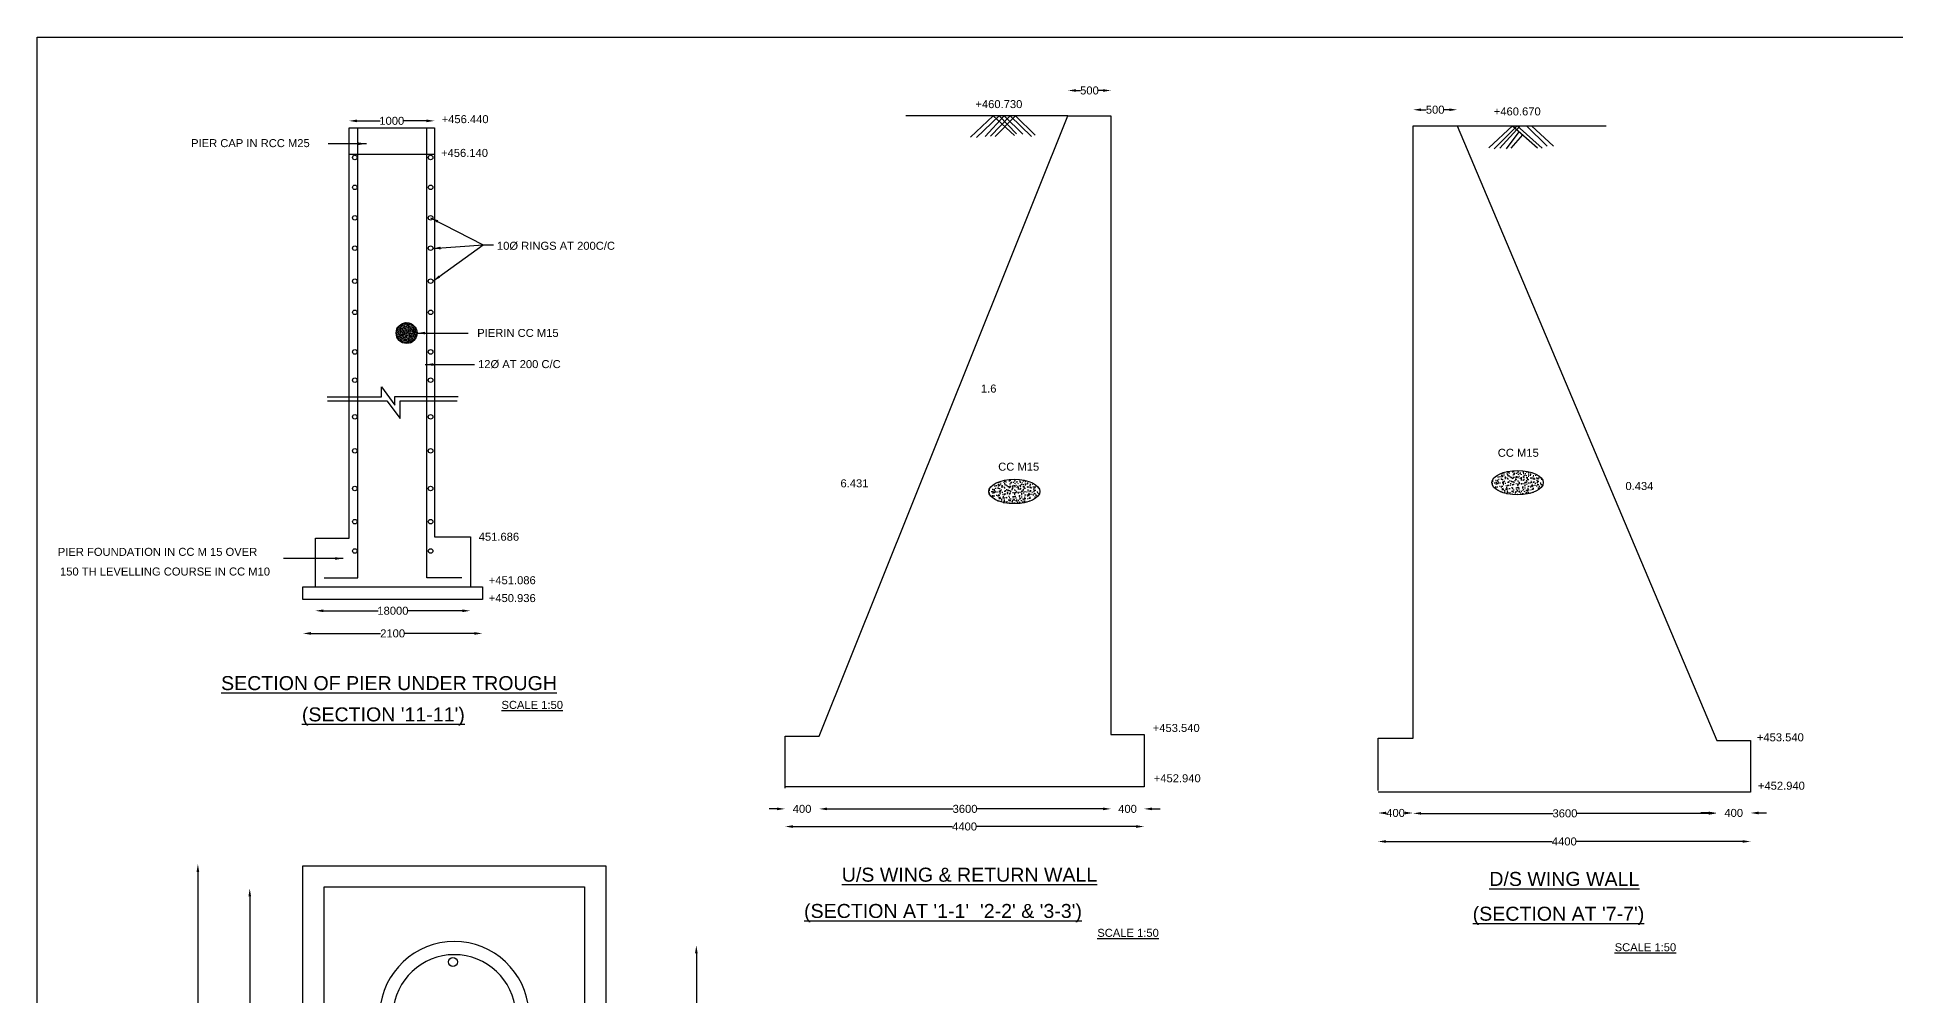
# Model space of a CAD drawing. Header units: millimetres. Extents: x 2517352 to 2536572, y 44347304 to 44361478.
# Drawn here: x 2517352 to 2526641, y 44356689 to 44361478 of the extents above; entities that cross this region are included whole.
import ezdxf

# ---------------------------------------------------------------- set-up
doc = ezdxf.new("R2010")
doc.units = ezdxf.units.MM
doc.header["$MEASUREMENT"] = 0
doc.layers.add('DRAWING', color=2, linetype='Continuous')
doc.layers.add('TEXT', color=7, linetype='Continuous')
doc.styles.get("Standard").update_dxf_attribs({"font": 'arial.ttf', "height": 40})
doc.dimstyles.get("Standard").update_dxf_attribs({"dimtxt": 40, "dimasz": 40, "dimexe": 0.18, "dimexo": 0.0625, "dimgap": 0.09, "dimtad": 0, "dimdec": 0, "dimzin": 0, "dimdsep": 46, "dimtxsty": 'Standard', "dimcen": 0.09, "dimse1": 1, "dimse2": 1, "dimadec": 0, "dimazin": 0, "dimtfac": 1, "dimtdec": 0, "dimtofl": 0, "dimtmove": 0, "dimatfit": 3, "dimfxl": 1, "dimtolj": 1, "dimtzin": 0, "dimarcsym": 0})

# ---------------------------------------------------------------- blocks, each defined once
blk = doc.blocks.new('*D53')
at = {"layer": 'Defpoints', "color": 0, "transparency": 16777216}
for p in [(2518910.5, 44361025.5), (2519337.3, 44361059.6), (2519337.3, 44361025.5)]:
    blk.add_point(p, dxfattribs=at)
at = {"layer": 'DRAWING', "color": 0, "lineweight": -2, "transparency": 16777216}
for p, q in [((2518950.5, 44361059.6), (2519066, 44361059.6)), ((2519297.3, 44361059.6), (2519181.8, 44361059.6))]:
    blk.add_line(p, q, dxfattribs=at)
at = {"layer": 'DRAWING', "color": 0, "transparency": 16777216}
for points in [[(2518950.5, 44361066.3), (2518950.5, 44361052.9), (2518910.5, 44361059.6)], [(2519297.3, 44361066.3), (2519297.3, 44361052.9), (2519337.3, 44361059.6)]]:
    blk.add_solid(points, dxfattribs=at)
at = {"layer": 'DRAWING', "color": 0, "transparency": 16777216, "insert": (2519123.9, 44361059.6), "char_height": 40, "attachment_point": 5}
blk.add_mtext('\\A1;1000', dxfattribs=at)
blk = doc.blocks.new('*D54')
at = {"layer": 'Defpoints', "color": 0, "transparency": 16777216}
for p in [(2518742.4, 44358731.6), (2519516.7, 44358731.6), (2519516.7, 44358612.3)]:
    blk.add_point(p, dxfattribs=at)
at = {"layer": 'DRAWING', "color": 0, "lineweight": -2, "transparency": 16777216}
for p, q in [((2518782.4, 44358612.3), (2519056.1, 44358612.3)), ((2519476.7, 44358612.3), (2519202.9, 44358612.3))]:
    blk.add_line(p, q, dxfattribs=at)
at = {"layer": 'DRAWING', "color": 0, "transparency": 16777216}
for points in [[(2518782.4, 44358619), (2518782.4, 44358605.7), (2518742.4, 44358612.3)], [(2519476.7, 44358619), (2519476.7, 44358605.7), (2519516.7, 44358612.3)]]:
    blk.add_solid(points, dxfattribs=at)
at = {"layer": 'DRAWING', "color": 0, "transparency": 16777216, "insert": (2519129.5, 44358612.3), "char_height": 40, "attachment_point": 5}
blk.add_mtext('\\A1;18000', dxfattribs=at)
blk = doc.blocks.new('*D55')
at = {"layer": 'Defpoints', "color": 0, "transparency": 16777216}
for p in [(2518679.5, 44358668.9), (2519576.8, 44358668.9), (2519576.8, 44358499.1)]:
    blk.add_point(p, dxfattribs=at)
at = {"layer": 'DRAWING', "color": 0, "lineweight": -2, "transparency": 16777216}
for p, q in [((2518719.5, 44358499.1), (2519068.1, 44358499.1)), ((2519536.8, 44358499.1), (2519188.3, 44358499.1))]:
    blk.add_line(p, q, dxfattribs=at)
at = {"layer": 'DRAWING', "color": 0, "transparency": 16777216}
for points in [[(2518719.5, 44358505.8), (2518719.5, 44358492.5), (2518679.5, 44358499.1)], [(2519536.8, 44358505.8), (2519536.8, 44358492.5), (2519576.8, 44358499.1)]]:
    blk.add_solid(points, dxfattribs=at)
at = {"layer": 'DRAWING', "color": 0, "transparency": 16777216, "insert": (2519128.2, 44358499.1), "char_height": 40, "attachment_point": 5}
blk.add_mtext('\\A1;2100', dxfattribs=at)
blk = doc.blocks.new('*D56')
at = {"layer": 'Defpoints', "color": 0, "transparency": 16777216}
for p in [(2522718.3, 44361211.4), (2522503.3, 44361084.9), (2522718.3, 44361084.9)]:
    blk.add_point(p, dxfattribs=at)
at = {"layer": 'DRAWING', "color": 0, "lineweight": -2, "transparency": 16777216}
for p, q in [((2522543.3, 44361211.4), (2522566.6, 44361211.4)), ((2522678.3, 44361211.4), (2522655, 44361211.4))]:
    blk.add_line(p, q, dxfattribs=at)
at = {"layer": 'DRAWING', "color": 0, "transparency": 16777216}
for points in [[(2522543.3, 44361218.1), (2522543.3, 44361204.7), (2522503.3, 44361211.4)], [(2522678.3, 44361218.1), (2522678.3, 44361204.7), (2522718.3, 44361211.4)]]:
    blk.add_solid(points, dxfattribs=at)
at = {"layer": 'DRAWING', "color": 0, "transparency": 16777216, "insert": (2522610.8, 44361211.4), "char_height": 40, "attachment_point": 5}
blk.add_mtext('\\A1;500', dxfattribs=at)
blk = doc.blocks.new('*D57')
at = {"layer": 'Defpoints', "color": 0, "transparency": 16777216}
for p in [(2522718.3, 44357994.3), (2522883.7, 44357994.3), (2522883.7, 44357622.6)]:
    blk.add_point(p, dxfattribs=at)
at = {"layer": 'DRAWING', "color": 0, "lineweight": -2, "transparency": 16777216}
for p, q in [((2522678.3, 44357622.6), (2522638.3, 44357622.6)), ((2522923.7, 44357622.6), (2522963.7, 44357622.6))]:
    blk.add_line(p, q, dxfattribs=at)
at = {"layer": 'DRAWING', "color": 0, "transparency": 16777216}
for points in [[(2522678.3, 44357629.3), (2522678.3, 44357616), (2522718.3, 44357622.6)], [(2522923.7, 44357629.3), (2522923.7, 44357616), (2522883.7, 44357622.6)]]:
    blk.add_solid(points, dxfattribs=at)
at = {"layer": 'DRAWING', "color": 0, "transparency": 16777216, "insert": (2522801, 44357622.6), "char_height": 40, "attachment_point": 5}
blk.add_mtext('\\A1;400', dxfattribs=at)
blk = doc.blocks.new('*D58')
at = {"layer": 'Defpoints', "color": 0, "transparency": 16777216}
for p in [(2521259.6, 44357986.5), (2522718.3, 44357994.3), (2522718.3, 44357622.6)]:
    blk.add_point(p, dxfattribs=at)
at = {"layer": 'DRAWING', "color": 0, "lineweight": -2, "transparency": 16777216}
for p, q in [((2521299.6, 44357622.6), (2521929.2, 44357622.6)), ((2522678.3, 44357622.6), (2522048.7, 44357622.6))]:
    blk.add_line(p, q, dxfattribs=at)
at = {"layer": 'DRAWING', "color": 0, "transparency": 16777216}
for points in [[(2521299.6, 44357629.3), (2521299.6, 44357616), (2521259.6, 44357622.6)], [(2522678.3, 44357629.3), (2522678.3, 44357616), (2522718.3, 44357622.6)]]:
    blk.add_solid(points, dxfattribs=at)
at = {"layer": 'DRAWING', "color": 0, "transparency": 16777216, "insert": (2521989, 44357622.6), "char_height": 40, "attachment_point": 5}
blk.add_mtext('\\A1;3600', dxfattribs=at)
blk = doc.blocks.new('*D59')
at = {"layer": 'Defpoints', "color": 0, "transparency": 16777216}
for p in [(2521089.5, 44357986.5), (2521259.6, 44357986.5), (2521259.6, 44357622.6)]:
    blk.add_point(p, dxfattribs=at)
at = {"layer": 'DRAWING', "color": 0, "lineweight": -2, "transparency": 16777216}
for p, q in [((2521049.5, 44357622.6), (2521009.5, 44357622.6)), ((2521299.6, 44357622.6), (2521339.6, 44357622.6))]:
    blk.add_line(p, q, dxfattribs=at)
at = {"layer": 'DRAWING', "color": 0, "transparency": 16777216}
for points in [[(2521049.5, 44357629.3), (2521049.5, 44357616), (2521089.5, 44357622.6)], [(2521299.6, 44357629.3), (2521299.6, 44357616), (2521259.6, 44357622.6)]]:
    blk.add_solid(points, dxfattribs=at)
at = {"layer": 'DRAWING', "color": 0, "transparency": 16777216, "insert": (2521174.5, 44357622.6), "char_height": 40, "attachment_point": 5}
blk.add_mtext('\\A1;400', dxfattribs=at)
blk = doc.blocks.new('*D60')
at = {"layer": 'Defpoints', "color": 0, "transparency": 16777216}
for p in [(2521089.5, 44357727), (2522883.7, 44357727), (2522883.7, 44357534.5)]:
    blk.add_point(p, dxfattribs=at)
at = {"layer": 'DRAWING', "color": 0, "lineweight": -2, "transparency": 16777216}
for p, q in [((2521129.5, 44357534.5), (2521926, 44357534.5)), ((2522843.7, 44357534.5), (2522047.1, 44357534.5))]:
    blk.add_line(p, q, dxfattribs=at)
at = {"layer": 'DRAWING', "color": 0, "transparency": 16777216}
for points in [[(2521129.5, 44357541.2), (2521129.5, 44357527.8), (2521089.5, 44357534.5)], [(2522843.7, 44357541.2), (2522843.7, 44357527.8), (2522883.7, 44357534.5)]]:
    blk.add_solid(points, dxfattribs=at)
at = {"layer": 'DRAWING', "color": 0, "transparency": 16777216, "insert": (2521986.6, 44357534.5), "char_height": 40, "attachment_point": 5}
blk.add_mtext('\\A1;4400', dxfattribs=at)
blk = doc.blocks.new('*D61')
at = {"layer": 'Defpoints', "color": 0, "transparency": 16777216}
for p in [(2524228.4, 44361115.3), (2524228.4, 44361034.9), (2524448.6, 44361034.9)]:
    blk.add_point(p, dxfattribs=at)
at = {"layer": 'DRAWING', "color": 0, "lineweight": -2, "transparency": 16777216}
for p, q in [((2524268.4, 44361115.3), (2524294.3, 44361115.3)), ((2524408.6, 44361115.3), (2524382.7, 44361115.3))]:
    blk.add_line(p, q, dxfattribs=at)
at = {"layer": 'DRAWING', "color": 0, "transparency": 16777216}
for points in [[(2524268.4, 44361121.9), (2524268.4, 44361108.6), (2524228.4, 44361115.3)], [(2524408.6, 44361121.9), (2524408.6, 44361108.6), (2524448.6, 44361115.3)]]:
    blk.add_solid(points, dxfattribs=at)
at = {"layer": 'DRAWING', "color": 0, "transparency": 16777216, "insert": (2524338.5, 44361115.3), "char_height": 40, "attachment_point": 5}
blk.add_mtext('\\A1;500', dxfattribs=at)
blk = doc.blocks.new('*D62')
at = {"layer": 'Defpoints', "color": 0, "transparency": 16777216}
for p in [(2524052.9, 44357975.6), (2524228.4, 44357975.6), (2524228.4, 44357602.1)]:
    blk.add_point(p, dxfattribs=at)
at = {"layer": 'DRAWING', "color": 0, "lineweight": -2, "transparency": 16777216}
for p, q in [((2524092.9, 44357602.1), (2524095.6, 44357602.1)), ((2524188.4, 44357602.1), (2524185.6, 44357602.1))]:
    blk.add_line(p, q, dxfattribs=at)
at = {"layer": 'DRAWING', "color": 0, "transparency": 16777216}
for points in [[(2524092.9, 44357608.8), (2524092.9, 44357595.5), (2524052.9, 44357602.1)], [(2524188.4, 44357608.8), (2524188.4, 44357595.5), (2524228.4, 44357602.1)]]:
    blk.add_solid(points, dxfattribs=at)
at = {"layer": 'DRAWING', "color": 0, "transparency": 16777216, "insert": (2524140.6, 44357602.1), "char_height": 40, "attachment_point": 5}
blk.add_mtext('\\A1;400', dxfattribs=at)
blk = doc.blocks.new('*D63')
at = {"layer": 'Defpoints', "color": 0, "transparency": 16777216}
for p in [(2524228.4, 44357975.6), (2525746.1, 44357964.9), (2525746.1, 44357600.2)]:
    blk.add_point(p, dxfattribs=at)
at = {"layer": 'DRAWING', "color": 0, "lineweight": -2, "transparency": 16777216}
for p, q in [((2524268.4, 44357600.2), (2524927.5, 44357600.2)), ((2525706.1, 44357600.2), (2525047, 44357600.2))]:
    blk.add_line(p, q, dxfattribs=at)
at = {"layer": 'DRAWING', "color": 0, "transparency": 16777216}
for points in [[(2524268.4, 44357606.9), (2524268.4, 44357593.6), (2524228.4, 44357600.2)], [(2525706.1, 44357606.9), (2525706.1, 44357593.6), (2525746.1, 44357600.2)]]:
    blk.add_solid(points, dxfattribs=at)
at = {"layer": 'DRAWING', "color": 0, "transparency": 16777216, "insert": (2524987.2, 44357600.2), "char_height": 40, "attachment_point": 5}
blk.add_mtext('\\A1;3600', dxfattribs=at)
blk = doc.blocks.new('*D64')
at = {"layer": 'Defpoints', "color": 0, "transparency": 16777216}
for p in [(2525746.1, 44357964.9), (2525915, 44357964.9), (2525915, 44357602.3)]:
    blk.add_point(p, dxfattribs=at)
at = {"layer": 'DRAWING', "color": 0, "lineweight": -2, "transparency": 16777216}
for p, q in [((2525706.1, 44357602.3), (2525666.1, 44357602.3)), ((2525955, 44357602.3), (2525995, 44357602.3))]:
    blk.add_line(p, q, dxfattribs=at)
at = {"layer": 'DRAWING', "color": 0, "transparency": 16777216}
for points in [[(2525706.1, 44357608.9), (2525706.1, 44357595.6), (2525746.1, 44357602.3)], [(2525955, 44357608.9), (2525955, 44357595.6), (2525915, 44357602.3)]]:
    blk.add_solid(points, dxfattribs=at)
at = {"layer": 'DRAWING', "color": 0, "transparency": 16777216, "insert": (2525830.6, 44357602.3), "char_height": 40, "attachment_point": 5}
blk.add_mtext('\\A1;400', dxfattribs=at)
blk = doc.blocks.new('*D65')
at = {"layer": 'Defpoints', "color": 0, "transparency": 16777216}
for p in [(2524052.9, 44357715), (2525915, 44357706.7), (2524052.9, 44357459.8)]:
    blk.add_point(p, dxfattribs=at)
at = {"layer": 'DRAWING', "color": 0, "lineweight": -2, "transparency": 16777216}
for p, q in [((2524092.9, 44357459.8), (2524923.4, 44357459.8)), ((2525875, 44357459.8), (2525044.5, 44357459.8))]:
    blk.add_line(p, q, dxfattribs=at)
at = {"layer": 'DRAWING', "color": 0, "transparency": 16777216}
for points in [[(2524092.9, 44357466.5), (2524092.9, 44357453.2), (2524052.9, 44357459.8)], [(2525875, 44357466.5), (2525875, 44357453.2), (2525915, 44357459.8)]]:
    blk.add_solid(points, dxfattribs=at)
at = {"layer": 'DRAWING', "color": 0, "transparency": 16777216, "insert": (2524984, 44357459.8), "char_height": 40, "attachment_point": 5}
blk.add_mtext('\\A1;4400', dxfattribs=at)
blk = doc.blocks.new('*D87')
at = {"layer": 'Defpoints', "color": 0, "transparency": 16777216}
for p in [(2518099.8, 44357347), (2518099.8, 44349677.8), (2518154.9, 44349677.8)]:
    blk.add_point(p, dxfattribs=at)
at = {"layer": 'TEXT', "color": 0, "lineweight": -2, "transparency": 16777216}
for p, q in [((2518154.9, 44357307), (2518154.9, 44353585.8)), ((2518154.9, 44349717.8), (2518154.9, 44353439))]:
    blk.add_line(p, q, dxfattribs=at)
at = {"layer": 'TEXT', "color": 0, "transparency": 16777216}
for points in [[(2518148.2, 44357307), (2518161.6, 44357307), (2518154.9, 44357347)], [(2518148.2, 44349717.8), (2518161.6, 44349717.8), (2518154.9, 44349677.8)]]:
    blk.add_solid(points, dxfattribs=at)
at = {"layer": 'TEXT', "color": 0, "transparency": 16777216, "insert": (2518154.9, 44353512.4), "char_height": 40, "attachment_point": 5, "rotation": 90}
blk.add_mtext('\\A1;16900', dxfattribs=at)
blk = doc.blocks.new('*D88')
at = {"layer": 'Defpoints', "color": 0, "transparency": 16777216}
for p in [(2518414.1, 44357225.1), (2518462, 44357225.1), (2518462, 44349788.8)]:
    blk.add_point(p, dxfattribs=at)
at = {"layer": 'TEXT', "color": 0, "lineweight": -2, "transparency": 16777216}
for p, q in [((2518414.1, 44357185.1), (2518414.1, 44353580.3)), ((2518414.1, 44349828.8), (2518414.1, 44353433.5))]:
    blk.add_line(p, q, dxfattribs=at)
at = {"layer": 'TEXT', "color": 0, "transparency": 16777216}
for points in [[(2518407.4, 44357185.1), (2518420.7, 44357185.1), (2518414.1, 44357225.1)], [(2518407.4, 44349828.8), (2518420.7, 44349828.8), (2518414.1, 44349788.8)]]:
    blk.add_solid(points, dxfattribs=at)
at = {"layer": 'TEXT', "color": 0, "transparency": 16777216, "insert": (2518414.1, 44353506.9), "char_height": 40, "attachment_point": 5, "rotation": 90}
blk.add_mtext('\\A1;16600', dxfattribs=at)
blk = doc.blocks.new('*D89')
at = {"layer": 'Defpoints', "color": 0, "transparency": 16777216}
for p in [(2520622.7, 44356941), (2520622.7, 44350112.1), (2520646, 44350112.1)]:
    blk.add_point(p, dxfattribs=at)
at = {"layer": 'TEXT', "color": 0, "lineweight": -2, "transparency": 16777216}
for p, q in [((2520646, 44356901), (2520646, 44353599.9)), ((2520646, 44350152.1), (2520646, 44353453.1))]:
    blk.add_line(p, q, dxfattribs=at)
at = {"layer": 'TEXT', "color": 0, "transparency": 16777216}
for points in [[(2520639.3, 44356901), (2520652.7, 44356901), (2520646, 44356941)], [(2520639.3, 44350152.1), (2520652.7, 44350152.1), (2520646, 44350112.1)]]:
    blk.add_solid(points, dxfattribs=at)
at = {"layer": 'TEXT', "color": 0, "transparency": 16777216, "insert": (2520646, 44353526.5), "char_height": 40, "attachment_point": 5, "rotation": 90}
blk.add_mtext('\\A1;14200', dxfattribs=at)

msp = doc.modelspace()

# ---------------------------------------------------------------- hatches: boundary and pattern name
at = {"layer": 'DRAWING'}
h = msp.add_hatch(dxfattribs=at)
h.set_pattern_fill('AR-CONC', color=0, style=0)
h.set_pattern_definition([(50, (0, 0), (7.172601826, -0.6275213498), [0.75, -8.25]), (355, (0, 0), (-1.3875133361, 7.521921337), [0.6, -6.6]), (100.4514, (0.598, -0.052), (5.7850938171, 6.8943954206), [0.6374019, -7.01142112]), (46.1842, (0, 2), (10.6724104863, -1.6551901433), [1.125, -12.375]), (96.6356, (0.889, 1.862), (9.3466270555, 9.741178709), [0.95610288, -10.51713]), (351.1842, (0, 2), (9.3466194513, 9.7411860093), [0.9, -9.9]), (21, (1, 1.5), (5.9690705212, -4.02618890665), [0.75, -8.25]), (326, (1, 1.5), (2.4331533192, 7.2515004505), [0.6, -6.6]), (71.4514, (1.4974, 1.1645), (8.4022262858, 3.2253049671), [0.6374019, -7.01142112]), (37.5, (0, 0), (0.12159855317, 3.32893853831), [0, -6.52, 0, -6.7, 0, -6.625]), (7.5, (0, 0), (2.63069537442, 3.94411711882), [0, -3.82, 0, -6.37, 0, -2.525]), (327.5, (-2.23, 0), (5.33822436172, -0.22554871734), [0, -2.5, 0, -7.8, 0, -10.35]), (317.5, (-3.23, 0), (5.8318616934, 1.0010498233), [0, -3.25, 0, -5.18, 0, -7.35])])
h.paths.add_polyline_path([(2519145.6, 44359999.6, 1), (2519250.2, 44359999.6, 1)])
h = msp.add_hatch(dxfattribs=at)
h.set_pattern_fill('AR-CONC', color=0, scale=5, style=0)
h.set_pattern_definition([(50, (0, 0), (35.86300913, -3.13760675), [3.75, -41.25]), (355, (0, 0), (-6.93756668, 37.609606685), [3, -33]), (100.4514, (2.99, -0.26), (28.925469086, 34.471977103), [3.1870095, -35.0571056]), (46.1842, (0, 10), (53.36205243, -8.275950716), [5.625, -61.875]), (96.6356, (4.447, 9.31), (46.73313528, 48.705893545), [4.7805144, -52.58565]), (351.1842, (0, 10), (46.73309726, 48.705930046), [4.5, -49.5]), (21, (5, 7.5), (29.845352606, -20.130944533), [3.75, -41.25]), (326, (5, 7.5), (12.165766596, 36.257502252), [3, -33]), (71.4514, (7.487, 5.822), (42.01113143, 16.126524835), [3.1870095, -35.0571056]), (37.5, (0, 0), (0.607992766, 16.6446926916), [0, -32.6, 0, -33.5, 0, -33.125]), (7.5, (0, 0), (13.153476872, 19.720585594), [0, -19.1, 0, -31.85, 0, -12.625]), (327.5, (-11.15, 0), (26.6911218086, -1.1277435867), [0, -12.5, 0, -39, 0, -51.75]), (317.5, (-16.15, 0), (29.159308467, 5.005249117), [0, -16.25, 0, -25.9, 0, -36.75])])
edge = h.paths.add_edge_path()
edge.add_ellipse((2522235.4, 44359208.3), major_axis=(-128, 0), ratio=0.474359, start_angle=0, end_angle=360)
h = msp.add_hatch(dxfattribs=at)
h.set_pattern_fill('AR-CONC', color=0, scale=5, style=0)
h.set_pattern_definition([(50, (2515.013, 44.264), (35.86300913, -3.13760675), [3.75, -41.25]), (355, (2515.013, 44.264), (-6.93756668, 37.609606685), [3, -33]), (100.4514, (2518, 44.003), (28.925469086, 34.471977103), [3.1870095, -35.0571056]), (46.1842, (2515.013, 54.264), (53.36205243, -8.275950716), [5.625, -61.875]), (96.6356, (2519.46, 53.574), (46.73313528, 48.705893545), [4.7805144, -52.58565]), (351.1842, (2515.013, 54.264), (46.73309726, 48.705930046), [4.5, -49.5]), (21, (2520.013, 51.764), (29.845352606, -20.130944533), [3.75, -41.25]), (326, (2520.013, 51.764), (12.165766596, 36.257502252), [3, -33]), (71.4514, (2522.5, 50.087), (42.01113143, 16.126524835), [3.1870095, -35.0571056]), (37.5, (2515.013, 44.264), (0.607992766, 16.6446926916), [0, -32.6, 0, -33.5, 0, -33.125]), (7.5, (2515.013, 44.264), (13.153476872, 19.720585594), [0, -19.1, 0, -31.85, 0, -12.625]), (327.5, (2503.863, 44.264), (26.6911218086, -1.1277435867), [0, -12.5, 0, -39, 0, -51.75]), (317.5, (2498.863, 44.264), (29.159308467, 5.005249117), [0, -16.25, 0, -25.9, 0, -36.75])])
edge = h.paths.add_edge_path()
edge.add_ellipse((2524750.4, 44359252.5), major_axis=(-128, 0), ratio=0.474359, start_angle=0, end_angle=360)

# ---------------------------------------------------------------- linework, layer by layer
at = {"layer": 'DRAWING', "color": 0}
for points in [[(2517351.6, 44361477.7), (2536399.8, 44361477.7), (2536399.8, 44347303.7), (2517351.6, 44347303.7)], [(2518679.5, 44358731.6), (2519576.8, 44358731.6), (2519576.8, 44358668.9), (2518679.5, 44358668.9)], [(2518679.9, 44357338.3), (2520192.9, 44357338.3), (2520192.9, 44349739.9), (2518679.9, 44349739.9)], [(2518785.6, 44357232.7), (2520087.3, 44357232.7), (2520087.3, 44349845.5), (2518785.6, 44349845.5)]]:
    msp.add_lwpolyline(points, close=True, dxfattribs=at)
for points in [[(2518742.4, 44358731.6), (2518742.4, 44358974.6), (2518910.5, 44358974.6), (2518910.5, 44361025.5), (2519337.3, 44361025.5), (2519337.3, 44358982), (2519516.7, 44358982), (2519516.7, 44358731.6)], [(2518786, 44358777), (2518954.1, 44358777), (2518954.1, 44361025.5)], [(2519474.2, 44358777.3), (2519299.8, 44358777.3), (2519299.8, 44361025.5)], [(2521089.5, 44357727), (2521089.5, 44357986.5), (2521259.6, 44357986.5), (2522503.3, 44361084.9), (2521692.7, 44361084.9)], [(2522503.3, 44361084.9), (2522718.3, 44361084.9), (2522718.3, 44357994.3), (2522883.7, 44357994.3), (2522883.7, 44357738.9), (2522883.7, 44357732.7), (2521089.5, 44357732.7)], [(2522016.9, 44360978.5), (2522129.3, 44361084.9), (2522236.3, 44360986.5)], [(2522046.7, 44360976.1), (2522158.7, 44361084.9), (2522245.7, 44360995.4)], [(2522090, 44360981.5), (2522184.1, 44361084.9), (2522277.1, 44360992.5)], [(2522115.9, 44360983), (2522214.4, 44361084.9), (2522321.7, 44360981.3)], [(2522140.3, 44360981.5), (2522240.3, 44361084.9), (2522339.6, 44360988.9)], [(2524052.9, 44357715), (2524052.9, 44357975.6), (2524228.4, 44357975.6), (2524228.4, 44361034.9), (2525193.4, 44361034.9)], [(2524448.6, 44361034.9), (2525746.1, 44357964.9), (2525915, 44357964.9), (2525915, 44357706.7), (2524052.9, 44357706.7)], [(2524606.7, 44360924.3), (2524725.4, 44361034.9), (2524849.9, 44360925.7)], [(2524632.9, 44360919.3), (2524749, 44361034.9), (2524873.5, 44360923.1)], [(2524661, 44360923.1), (2524763.7, 44361034.9)], [(2524795, 44361034.9), (2524898.4, 44360933.3)], [(2524820.5, 44361034.9), (2524929.6, 44360934)], [(2524694.8, 44360919.9), (2524758.7, 44361005.7)], [(2524719, 44360923.8), (2524776.9, 44360989.7)], [(2518910.5, 44360892.7), (2519337.3, 44360892.7)], [(2518800.2, 44359680.9), (2519072.3, 44359680.9), (2519072.3, 44359731.4), (2519138.9, 44359639.4), (2519138.9, 44359682.2), (2519454.9, 44359682.2)], [(2518802.5, 44359660.7), (2519098.8, 44359660.7), (2519165.6, 44359572.1), (2519165.6, 44359661), (2519449.9, 44359661)]]:
    msp.add_lwpolyline(points, dxfattribs=at)
for centre, radius in [((2518939, 44360876.5), 11.4), ((2519317.9, 44360876.5), 11.4), ((2518939, 44360727.7), 11.4), ((2519317.9, 44360727.7), 11.4), ((2518939, 44360575.4), 11.4), ((2519317.9, 44360575.4), 11.4), ((2518939, 44360423.6), 11.4), ((2519317.9, 44360423.6), 11.4), ((2518939, 44360258.8), 11.4), ((2519317.9, 44360258.8), 11.4), ((2518939, 44360103.2), 11.4), ((2519317.9, 44360103.2), 11.4), ((2519197.9, 44359999.6), 52.3), ((2518939, 44359905.4), 11.4), ((2519317.9, 44359905.4), 11.4), ((2518939, 44359764.1), 11.4), ((2519317.9, 44359764.1), 11.4), ((2518939, 44359581.2), 11.4), ((2519317.9, 44359581.2), 11.4), ((2518939, 44359411.3), 11.4), ((2519317.9, 44359411.3), 11.4), ((2518939, 44359223), 11.4), ((2519317.9, 44359223), 11.4), ((2518939, 44359057.7), 11.4), ((2519317.9, 44359057.7), 11.4), ((2518939, 44358911.1), 11.4), ((2519317.9, 44358911.1), 11.4), ((2519429.3, 44356858.2), 22.7)]:
    msp.add_circle(centre, radius, dxfattribs=at)
for radius in [373.2, 307.3]:
    msp.add_arc((2519436.4, 44356587), radius, 3.58549, 176.41451, dxfattribs=at)
for centre in [(2522235.4, 44359208.3), (2524750.4, 44359252.5)]:
    msp.add_ellipse(centre, major_axis=(-128, 0), ratio=0.474359, dxfattribs=at)

# ---------------------------------------------------------------- texts
at = {"layer": 'TEXT', "color": 0}
for s, height, p in [('+460.730', 40, (2522040.7, 44361123.4)), ('+460.670', 40, (2524631.4, 44361086.9)), ('+456.440', 40, (2519373.1, 44361048.2)), ('PIER CAP IN RCC M25', 40, (2518120.8, 44360928.5)), ('+456.140', 40, (2519370.1, 44360879.6)), ('10Ø RINGS AT 200C/C', 40, (2519649.5, 44360415.7)), ('PIERIN CC M15', 40, (2519551, 44359980.2)), ('12Ø AT 200 C/C', 40, (2519555.1, 44359824.6)), ('1.6', 40, (2522068.2, 44359702.3)), ('CC M15', 40, (2522154.6, 44359312.1)), ('CC M15', 40, (2524651.4, 44359381.5)), ('6.431', 40, (2521366.4, 44359229.1)), ('0.434', 40, (2525289.4, 44359215.6)), ('451.686', 40, (2519558.3, 44358962.2)), ('PIER FOUNDATION IN CC M 15 OVER', 40, (2517454.9, 44358886.7)), ('150 TH LEVELLING COURSE IN CC M10', 40, (2517465.7, 44358788.4)), ('+451.086', 40, (2519608.7, 44358744.9)), ('+450.936', 40, (2519608.7, 44358655.8)), ('%%USECTION OF PIER UNDER TROUGH', 70, (2518270.7, 44358215.9)), ('%%USCALE 1:50', 40, (2519672, 44358122.2)), ("%%U(SECTION '11-11')", 70, (2518674.6, 44358059.8)), ('+453.540', 40, (2522927, 44358007)), ('+453.540', 40, (2525946.3, 44357960.2)), ('+452.940', 40, (2522932.1, 44357755.6)), ('+452.940', 40, (2525951.6, 44357718.4)), ('%%UU/S WING & RETURN WALL', 70, (2521373, 44357259)), ('%%UD/S WING WALL', 70, (2524609.2, 44357237.8)), ("%%U(SECTION AT '1-1'  '2-2' & '3-3')", 70, (2521184.4, 44357077.8)), ("%%U(SECTION AT '7-7')", 70, (2524526.1, 44357064.1)), ('%%USCALE 1:50', 40, (2522649.9, 44356983.5)), ('%%USCALE 1:50', 40, (2525235.6, 44356911.4))]:
    msp.add_text(s, height=height, dxfattribs=at).set_placement(p)

# ---------------------------------------------------------------- dimensions: what is measured, and where the dimension line sits
at = {"layer": 'DRAWING', "color": 0}
for base, p1, p2, text, picture, middle in [((2522718.3, 44361211.4), (2522503.3, 44361084.9), (2522718.3, 44361084.9), '500', '*D56', (2522610.8, 44361211.4)), ((2524228.4, 44361115.3), (2524448.6, 44361034.9), (2524228.4, 44361034.9), '500', '*D61', (2524338.5, 44361115.3)), ((2519337.3, 44361059.6), (2518910.5, 44361025.5), (2519337.3, 44361025.5), '1000', '*D53', (2519123.9, 44361059.6)), ((2519516.7, 44358612.3), (2518742.4, 44358731.6), (2519516.7, 44358731.6), '18000', '*D54', (2519129.5, 44358612.3)), ((2519576.8, 44358499.1), (2518679.5, 44358668.9), (2519576.8, 44358668.9), '2100', '*D55', (2519128.2, 44358499.1)), ((2521259.6, 44357622.6), (2521089.5, 44357986.5), (2521259.6, 44357986.5), '400', '*D59', (2521174.5, 44357622.6)), ((2522718.3, 44357622.6), (2521259.6, 44357986.5), (2522718.3, 44357994.3), '3600', '*D58', (2521989, 44357622.6)), ((2522883.7, 44357622.6), (2522718.3, 44357994.3), (2522883.7, 44357994.3), '400', '*D57', (2522801, 44357622.6)), ((2524228.4, 44357602.1), (2524052.9, 44357975.6), (2524228.4, 44357975.6), '400', '*D62', (2524140.6, 44357602.1)), ((2525746.1, 44357600.2), (2524228.4, 44357975.6), (2525746.1, 44357964.9), '3600', '*D63', (2524987.2, 44357600.2)), ((2525915, 44357602.3), (2525746.1, 44357964.9), (2525915, 44357964.9), '400', '*D64', (2525830.6, 44357602.3)), ((2522883.7, 44357534.5), (2521089.5, 44357727), (2522883.7, 44357727), '4400', '*D60', (2521986.6, 44357534.5)), ((2524052.9, 44357459.8), (2525915, 44357706.7), (2524052.9, 44357715), '4400', '*D65', (2524984, 44357459.8))]:
    dim = msp.add_linear_dim(base=base, p1=p1, p2=p2, text=text, dimstyle='Standard', dxfattribs=at)
    dim.commit()
    dim.dimension.update_dxf_attribs({"geometry": picture, "text_midpoint": middle})
at = {"layer": 'TEXT', "color": 0}
for base, p1, p2, text, picture, middle in [((2518154.9, 44349677.8), (2518099.8, 44357347), (2518099.8, 44349677.8), '16900', '*D87', (2518154.9, 44353512.4)), ((2518414.1, 44357225.1), (2518462, 44349788.8), (2518462, 44357225.1), '16600', '*D88', (2518414.1, 44353506.9)), ((2520646, 44350112.1), (2520622.7, 44356941), (2520622.7, 44350112.1), '14200', '*D89', (2520646, 44353526.5))]:
    dim = msp.add_linear_dim(base=base, p1=p1, p2=p2, angle=90, text=text, dimstyle='Standard', dxfattribs=at)
    dim.commit()
    dim.dimension.update_dxf_attribs({"geometry": picture, "text_midpoint": middle})

# ---------------------------------------------------------------- leaders
at = {"layer": 'DRAWING'}
msp.add_leader([(2518996.9, 44360945.5), (2518805.4, 44360945.5)], dimstyle='Standard', override={"dimgap": 0.09, "dimtad": 0}, dxfattribs=at)
at = {"layer": 'DRAWING', "color": 0}
for points in [[(2519317.9, 44360575.4), (2519580.2, 44360439.6), (2519632.5, 44360439.6)], [(2519327.8, 44360421.8), (2519580.2, 44360439.6)], [(2519329.3, 44360258.8), (2519580.2, 44360439.6)], [(2519250.2, 44359999.6), (2519506, 44359999.6)], [(2519290.9, 44359842.4), (2519537.8, 44359842.4)], [(2518880.6, 44358873.6), (2518583.1, 44358873.6)]]:
    msp.add_leader(points, dimstyle='Standard', override={"dimgap": 0.09, "dimtad": 0}, dxfattribs=at)

doc.saveas('drawing.dxf')
